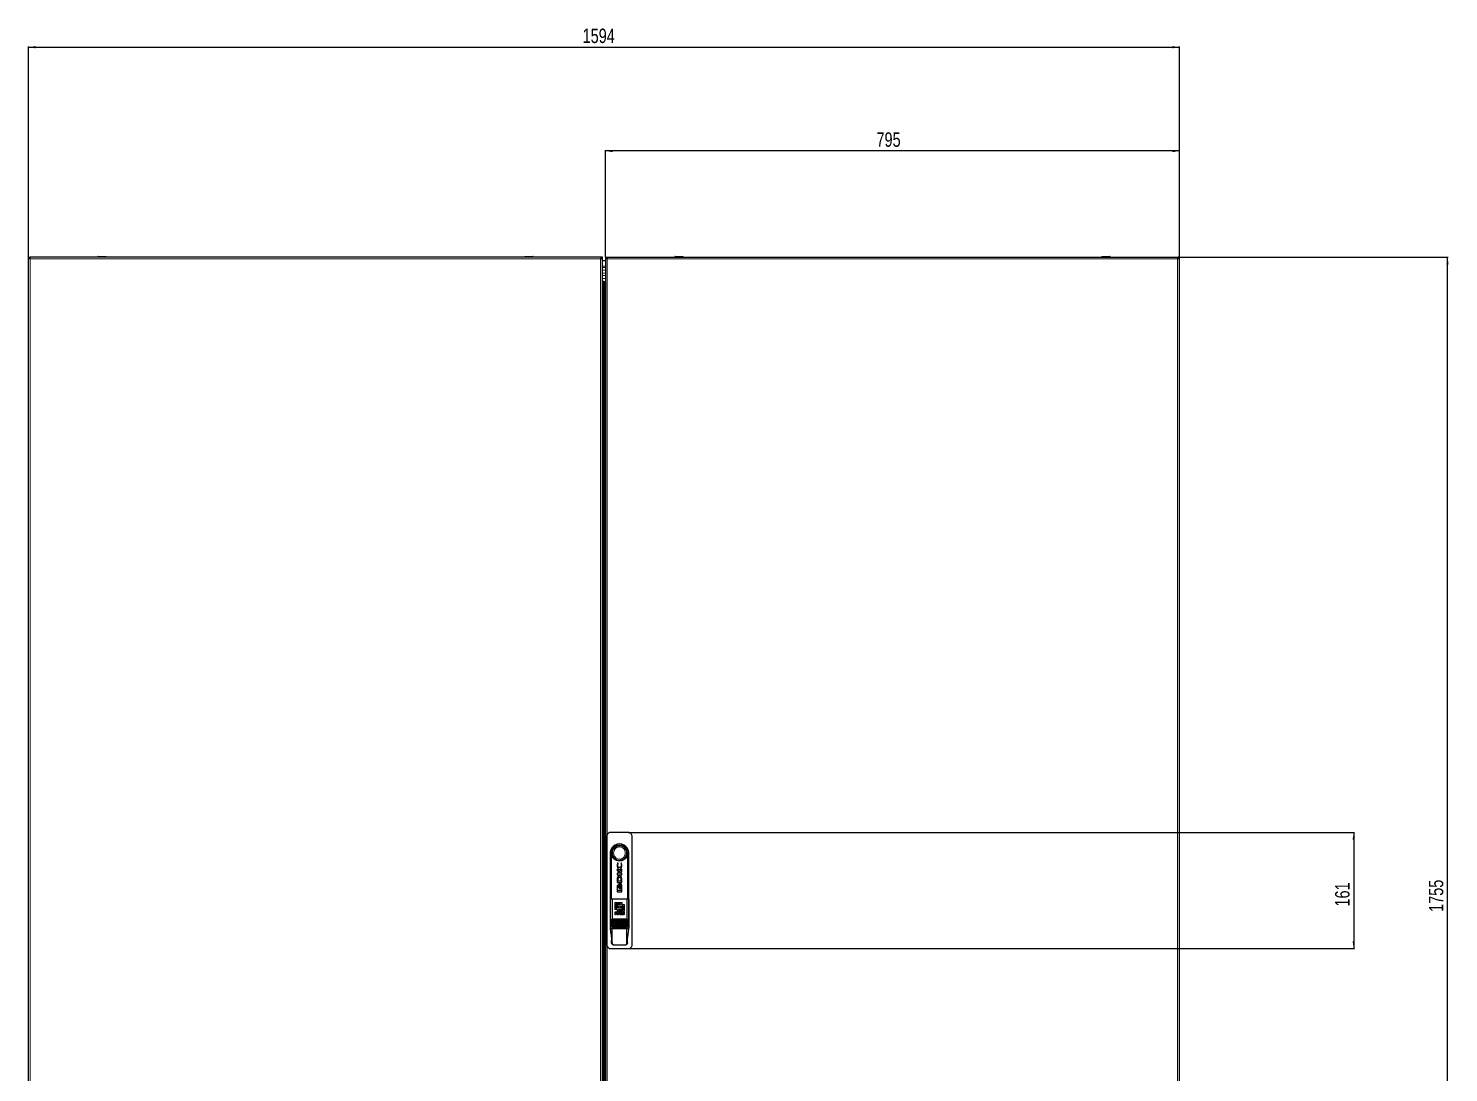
# Model space of a CAD drawing. Header units: millimetres. Extents: x -1564 to 3390, y -1920 to 1219.
# Drawn here: x 1423 to 3390, y -473 to 973 of the extents above; entities that cross this region are included whole.
import ezdxf

# ---------------------------------------------------------------- set-up
doc = ezdxf.new("R2010")
doc.units = ezdxf.units.MM
doc.layers.add('FORMAT', color=7, linetype='Continuous')
doc.styles.add('SLDTEXTSTYLE0', font='TXT', dxfattribs={"width": 0.75})
doc.dimstyles.new('SLDDIMSTYLE0', dxfattribs={"dimtxt": 20, "dimasz": 10, "dimexe": 0, "dimexo": 0.0625, "dimgap": 5, "dimtad": 2, "dimdec": 1, "dimrnd": 1e-09, "dimzin": 12, "dimdsep": 46, "dimtxsty": 'SLDTEXTSTYLE0', "dimsah": 1, "dimcen": 0.09, "dimadec": 0, "dimazin": 3, "dimtfac": 1, "dimtofl": 0, "dimtmove": 0, "dimatfit": 3, "dimfxl": 0, "dimfrac": 2, "dimtolj": 1, "dimtzin": 12, "dimarcsym": 0})

# ---------------------------------------------------------------- blocks, each defined once
blk = doc.blocks.new('_D')
at = {"layer": 'FORMAT'}
for p, q in [((3015, 656.3), (3389.3, 656.3)), ((3388.3, -1098.7), (3388.3, 656.3)), ((3015, -1098.7), (3389.3, -1098.7))]:
    blk.add_line(p, q, dxfattribs=at)
for points in [[(3388.3, 656.3), (3386.8, 646.3), (3389.9, 646.3)], [(3388.3, -1098.7), (3389.9, -1088.7), (3386.8, -1088.7)]]:
    blk.add_solid(points, dxfattribs=at)
at = {"layer": 'FORMAT', "insert": (3362.5, -250.8), "char_height": 20, "attachment_point": 1, "rotation": 90, "style": 'SLDTEXTSTYLE0'}
blk.add_mtext('1755', dxfattribs=at)
blk = doc.blocks.new('_D_1')
at = {"layer": 'FORMAT'}
for p, q in [((1423.3, 656.3), (1423.3, 948)), ((1423.3, 947), (3017.3, 947)), ((3017.3, 656.3), (3017.3, 948))]:
    blk.add_line(p, q, dxfattribs=at)
for points in [[(1423.3, 947), (1433.3, 945.5), (1433.3, 948.6)], [(3017.3, 947), (3007.3, 948.6), (3007.3, 945.5)]]:
    blk.add_solid(points, dxfattribs=at)
at = {"layer": 'FORMAT', "insert": (2190.7, 972.8), "char_height": 20, "attachment_point": 1, "style": 'SLDTEXTSTYLE0'}
blk.add_mtext('1594', dxfattribs=at)
blk = doc.blocks.new('_D_2')
at = {"layer": 'FORMAT'}
for p, q in [((2222.3, 656.3), (2222.3, 804.3)), ((3017.3, 803.3), (2222.3, 803.3)), ((3017.3, 656.3), (3017.3, 804.3))]:
    blk.add_line(p, q, dxfattribs=at)
for points in [[(2222.3, 803.3), (2232.3, 801.7), (2232.3, 804.8)], [(3017.3, 803.3), (3007.3, 804.8), (3007.3, 801.7)]]:
    blk.add_solid(points, dxfattribs=at)
at = {"layer": 'FORMAT', "insert": (2597.6, 829.1), "char_height": 20, "attachment_point": 1, "style": 'SLDTEXTSTYLE0'}
blk.add_mtext('795', dxfattribs=at)
blk = doc.blocks.new('_D_3')
at = {"layer": 'FORMAT'}
for p, q in [((2253.8, -140.7), (3259.5, -140.7)), ((3258.5, -140.7), (3258.5, -301.7)), ((2253.8, -301.7), (3259.5, -301.7))]:
    blk.add_line(p, q, dxfattribs=at)
for points in [[(3258.5, -140.7), (3256.9, -150.7), (3260, -150.7)], [(3258.5, -301.7), (3260, -291.7), (3256.9, -291.7)]]:
    blk.add_solid(points, dxfattribs=at)
at = {"layer": 'FORMAT', "insert": (3232.7, -243.4), "char_height": 20, "attachment_point": 1, "rotation": 90, "style": 'SLDTEXTSTYLE0'}
blk.add_mtext('161', dxfattribs=at)

msp = doc.modelspace()

# ---------------------------------------------------------------- linework, layer by layer
at = {"color": 7, "linetype": 'Continuous', "lineweight": 25}
for p, q in [((1423.28, -1098.72), (1423.28, 656.28)), ((1423.28, 656.28), (1425.28, 656.28)), ((1425.58, 654.28), (1425.58, 656.28)), ((2215.98, 656.28), (1425.58, 656.28)), ((1519.53, 657.03), (1519.53, 656.28)), ((1519.78, 657.28), (1530.78, 657.28)), ((1531.03, 656.28), (1531.03, 657.03)), ((2110.53, 657.03), (2110.53, 656.28)), ((2110.78, 657.28), (2113.27, 657.28)), ((2113.27, 657.28), (2121.78, 657.28)), ((2122.03, 656.28), (2122.03, 657.03)), ((2215.98, 656.28), (2215.98, 654.28)), ((2218.28, 656.28), (2216.28, 656.28)), ((2218.28, -1098.72), (2218.28, 656.28)), ((2222.28, 651.28), (2218.28, 651.28)), ((2222.28, 656.28), (2224.28, 656.28)), ((2222.28, 656.28), (2222.28, -1098.72)), ((2224.58, 656.28), (2224.58, 654.57)), ((2224.58, 656.28), (3014.98, 656.28)), ((2318.53, 657.03), (2318.53, 656.28)), ((2318.78, 657.28), (2329.78, 657.28)), ((2330.03, 656.28), (2330.03, 657.03)), ((2909.53, 657.03), (2909.53, 656.28)), ((2909.78, 657.28), (2912.27, 657.28)), ((2912.27, 657.28), (2920.78, 657.28)), ((2921.03, 656.28), (2921.03, 657.03)), ((3014.98, 654.58), (3014.98, 656.28)), ((3017.28, 656.28), (3015.28, 656.28)), ((3017.28, -1098.72), (3017.28, 656.28)), ((2218.82, 622.48), (2218.28, 622.48)), ((2218.41, 618.48), (2218.28, 618.48)), ((2224.28, -146.22), (2224.28, -296.22)), ((2253.78, -140.72), (2229.78, -140.72)), ((2259.28, -296.22), (2259.28, -146.22)), ((2228.78, -169.72), (2228.78, -272.72)), ((2230.78, -232.72), (2230.78, -172.72)), ((2230.78, -172.72), (2230.78, -172.72)), ((2252.78, -172.72), (2252.78, -232.72)), ((2252.78, -172.72), (2252.78, -172.72)), ((2254.78, -272.72), (2254.78, -169.72)), ((2239.08, -183.04), (2238.55, -186.2)), ((2241.42, -195.39), (2238.63, -191.59)), ((2238.63, -191.59), (2238.63, -193.28)), ((2238.63, -193.28), (2241.59, -197.27)), ((2240.16, -183.42), (2239.08, -183.04)), ((2240.16, -183.71), (2240.16, -183.42)), ((2244.92, -191.5), (2241.42, -195.39)), ((2242.28, -197.27), (2244.92, -194.24)), ((2244.57, -183.44), (2243.76, -183.16)), ((2243.76, -183.16), (2243.76, -183.39)), ((2245, -186.22), (2244.57, -183.44)), ((2244.92, -194.24), (2244.92, -191.5)), ((2241.59, -197.27), (2238.63, -197.27)), ((2238.63, -197.27), (2238.63, -199.5)), ((2238.63, -199.5), (2244.92, -199.5)), ((2238.63, -214.72), (2238.63, -222.57)), ((2238.64, -205.9), (2238.64, -210.13)), ((2238.64, -210.13), (2244.93, -210.13)), ((2239.14, -221.1), (2239.14, -214.86)), ((2239.14, -214.86), (2239.72, -214.86)), ((2239.72, -214.07), (2239.29, -214.07)), ((2239.59, -205.24), (2239.51, -206.21)), ((2239.51, -206.21), (2239.51, -207.77)), ((2239.51, -207.77), (2244.15, -207.77)), ((2239.72, -214.86), (2239.72, -214.07)), ((2241.74, -212.36), (2241.51, -212.22)), ((2242.48, -211.84), (2241.81, -211.84)), ((2242.11, -212.77), (2241.88, -212.49)), ((2242.22, -215.14), (2242.49, -213.58)), ((2242.5, -216.71), (2242.22, -215.14)), ((2242.49, -213.58), (2242.26, -213.01)), ((2244.92, -197.27), (2242.28, -197.27)), ((2243.57, -211.84), (2242.87, -211.84)), ((2244.15, -207.77), (2244.15, -206.35)), ((2244.9, -205.08), (2244.72, -203.46)), ((2244.93, -206.08), (2244.9, -205.08)), ((2244.92, -199.5), (2244.92, -197.27)), ((2244.92, -222.57), (2244.92, -214.72)), ((2244.93, -206.1), (2244.93, -206.08)), ((2244.93, -206.12), (2244.93, -206.1)), ((2244.93, -210.13), (2244.93, -206.12)), ((2228.81, -232.72), (2228.81, -273.22)), ((2228.81, -232.72), (2231.44, -232.72)), ((2231.44, -232.72), (2252.12, -232.72)), ((2231.44, -232.72), (2231.44, -260.72)), ((2244.44, -221.1), (2239.14, -221.1)), ((2239.29, -223.22), (2244.26, -223.22)), ((2241.45, -218.04), (2241.72, -217.9)), ((2241.65, -218.51), (2242.33, -218.51)), ((2241.87, -217.78), (2242.11, -217.51)), ((2242.27, -217.27), (2242.5, -216.71)), ((2242.72, -218.51), (2243.42, -218.51)), ((2244.44, -217.42), (2244.44, -221.1)), ((2252.12, -232.72), (2252.12, -260.72)), ((2252.12, -232.72), (2254.74, -232.72)), ((2254.74, -232.72), (2254.74, -273.22)), ((2235.43, -237.72), (2245.2, -237.72)), ((2235.43, -237.72), (2235.43, -247.48)), ((2238.36, -247.48), (2235.43, -247.48)), ((2237.5, -251.28), (2235.44, -251.28)), ((2235.44, -251.28), (2235.44, -254.25)), ((2235.44, -254.25), (2236.31, -254.25)), ((2236.31, -251.77), (2236.31, -252.57)), ((2236.31, -251.77), (2237.38, -251.77)), ((2237.34, -252.57), (2236.31, -252.57)), ((2236.31, -253.07), (2236.31, -254.25)), ((2236.31, -253.07), (2237.24, -253.07)), ((2237.39, -239.67), (2237.39, -245.53)), ((2237.39, -239.67), (2243.24, -239.67)), ((2238.36, -245.53), (2237.39, -245.53)), ((2237.87, -253.55), (2237.89, -253.87)), ((2238.02, -254.25), (2238.98, -254.25)), ((2238.36, -240.65), (2238.36, -245.53)), ((2243.24, -240.65), (2238.36, -240.65)), ((2238.36, -247.48), (2238.36, -250.41)), ((2248.12, -250.41), (2238.36, -250.41)), ((2238.81, -253.81), (2238.79, -253.46)), ((2238.81, -253.81), (2238.81, -253.83)), ((2238.98, -254.16), (2238.98, -254.25)), ((2240.82, -251.28), (2239.28, -254.25)), ((2239.28, -254.25), (2240.22, -254.25)), ((2240.22, -254.25), (2240.5, -253.64)), ((2240.31, -242.6), (2240.31, -245.53)), ((2240.31, -242.6), (2243.24, -242.6)), ((2243.24, -245.53), (2240.31, -245.53)), ((2240.31, -247.48), (2240.31, -248.45)), ((2240.31, -247.48), (2245.2, -247.48)), ((2246.17, -248.45), (2240.31, -248.45)), ((2240.5, -253.64), (2242.17, -253.64)), ((2240.74, -253.15), (2241.33, -251.88)), ((2241.93, -253.15), (2240.74, -253.15)), ((2241.84, -251.28), (2240.82, -251.28)), ((2241.33, -251.88), (2241.93, -253.15)), ((2243.4, -254.25), (2241.84, -251.28)), ((2242.17, -253.64), (2242.47, -254.25)), ((2242.47, -254.25), (2243.4, -254.25)), ((2243.24, -239.67), (2243.24, -240.65)), ((2243.24, -242.6), (2243.24, -245.53)), ((2245.16, -251.28), (2243.85, -251.28)), ((2243.85, -251.28), (2243.85, -254.25)), ((2243.85, -254.25), (2244.69, -254.25)), ((2244.69, -251.85), (2244.69, -254.25)), ((2244.69, -251.85), (2245.57, -254.25)), ((2246.02, -253.54), (2245.16, -251.28)), ((2245.2, -237.72), (2245.2, -240.65)), ((2245.2, -240.65), (2248.12, -240.65)), ((2245.2, -242.6), (2245.2, -247.48)), ((2245.2, -242.6), (2246.17, -242.6)), ((2245.57, -254.25), (2246.48, -254.25)), ((2246.87, -251.28), (2246.02, -253.54)), ((2246.17, -242.6), (2246.17, -248.45)), ((2246.48, -254.25), (2247.36, -251.85)), ((2248.19, -251.28), (2246.87, -251.28)), ((2247.36, -251.85), (2247.36, -254.25)), ((2247.36, -254.25), (2248.19, -254.25)), ((2248.12, -240.65), (2248.12, -250.41)), ((2248.19, -251.28), (2248.19, -254.25)), ((2228.81, -273.22), (2231.44, -273.22)), ((2228.81, -273.72), (2231.44, -273.72)), ((2230.78, -273.72), (2230.78, -273.22)), ((2231.18, -260.82), (2231.38, -260.82)), ((2252.17, -260.82), (2231.38, -260.82)), ((2252.17, -262.22), (2231.38, -262.22)), ((2252.17, -263.62), (2231.38, -263.62)), ((2252.17, -265.02), (2231.38, -265.02)), ((2252.17, -266.42), (2231.38, -266.42)), ((2252.17, -267.82), (2231.38, -267.82)), ((2252.17, -269.22), (2231.38, -269.22)), ((2252.17, -270.62), (2231.38, -270.62)), ((2231.44, -271.92), (2231.44, -273.22)), ((2231.44, -273.22), (2252.12, -273.22)), ((2231.44, -293.72), (2231.44, -273.72)), ((2231.44, -273.72), (2252.12, -273.72)), ((2252.12, -271.92), (2252.12, -273.22)), ((2252.12, -273.22), (2254.74, -273.22)), ((2252.12, -293.72), (2252.12, -273.72)), ((2252.12, -273.72), (2254.74, -273.72)), ((2252.17, -260.82), (2252.38, -260.82)), ((2252.78, -273.22), (2252.78, -273.72)), ((2230.82, -293.72), (2230.82, -290.63)), ((2252.74, -293.72), (2252.74, -290.63)), ((2229.78, -301.72), (2253.78, -301.72)), ((2235.05, -296.72), (2234.12, -296.72)), ((2248.51, -296.72), (2235.05, -296.72)), ((2249.44, -296.72), (2248.51, -296.72))]:
    msp.add_line(p, q, dxfattribs=at)
at = {"color": 8, "linetype": 'Continuous', "lineweight": 18}
for p, q in [((1425.88, 653.68), (1425.88, -1096.12)), ((2215.68, 653.68), (1425.88, 653.68)), ((1531.03, 657.03), (1519.53, 657.03)), ((2113.13, 657.03), (2110.53, 657.03)), ((2122.03, 657.03), (2113.13, 657.03)), ((2215.68, -1096.12), (2215.68, 653.68)), ((3014.68, 653.68), (2224.88, 653.68)), ((2224.88, 653.68), (2224.88, -143.88)), ((2330.03, 657.03), (2318.53, 657.03)), ((2912.13, 657.03), (2909.53, 657.03)), ((2921.03, 657.03), (2912.13, 657.03)), ((3014.68, -1096.12), (3014.68, 653.68)), ((2222.28, 643.56), (2218.28, 643.56)), ((2222.28, 642.11), (2218.28, 642.11)), ((2222.28, 638.34), (2218.28, 638.34)), ((2222.28, 634.02), (2218.28, 634.02)), ((2222.28, 630.79), (2218.28, 630.79)), ((2222.28, 626.47), (2218.28, 626.47)), ((2219.29, -1065.85), (2219.29, 623.41)), ((2219.76, 623.43), (2219.76, -1065.87)), ((2220.33, -1065.53), (2220.33, 623.1)), ((2221.68, 623.1), (2221.68, -1065.53)), ((2231.44, -260.72), (2252.12, -260.72)), ((2230.82, -293.72), (2231.44, -293.72)), ((2252.12, -293.72), (2252.74, -293.72)), ((2224.88, -298.56), (2224.88, -1096.12))]:
    msp.add_line(p, q, dxfattribs=at)
at = {"color": 7, "linetype": 'Continuous', "lineweight": 25}
for centre, radius, start, end in [((1519.78, 657.03), 0.25, 90, 180), ((1530.78, 657.03), 0.25, 0, 90), ((2110.78, 657.03), 0.25, 90, 180), ((2121.78, 657.03), 0.25, 0, 90), ((2318.78, 657.03), 0.25, 90, 180), ((2329.78, 657.03), 0.25, 0, 90), ((2909.78, 657.03), 0.25, 90, 180), ((2920.78, 657.03), 0.25, 0, 90), ((2241.78, -169.72), 13, 35.39435, 144.60565), ((2241.78, -169.72), 13, 144.60565, 180), ((2241.78, -169.72), 11.4, 344.74488, 195.25752), ((2241.78, -169.72), 13, 0, 35.39435), ((2241.78, -272.72), 13, 180, 184.41172), ((2241.78, -272.72), 13, 355.58829, 0)]:
    msp.add_arc(centre, radius, start, end, dxfattribs=at)
for points in [[(1423.28, 656.28), (1423.32, 656.07), (1423.4, 655.63), (1424, 654.98), (1424.86, 654.33), (1425.54, 653.9), (1425.88, 653.68)], [(1425.28, 656.28), (1425.32, 655.85), (1425.39, 654.98), (1425.72, 654.12), (1425.88, 653.68)], [(1425.88, 653.68), (1425.85, 654.02), (1425.8, 654.7), (1425.73, 655.56), (1425.65, 656.17), (1425.6, 656.24), (1425.58, 656.28)], [(1425.88, 653.68), (1425.85, 653.76), (1425.8, 653.92), (1425.73, 654.12), (1425.65, 654.26), (1425.6, 654.27), (1425.58, 654.28)], [(2215.98, 656.28), (2215.95, 656.24), (2215.9, 656.17), (2215.83, 655.56), (2215.75, 654.7), (2215.7, 654.02), (2215.68, 653.68)], [(2215.68, 653.68), (2216.02, 653.9), (2216.7, 654.33), (2217.56, 654.98), (2218.16, 655.63), (2218.24, 656.07), (2218.28, 656.28)], [(2215.68, 653.68), (2215.84, 654.12), (2216.17, 654.98), (2216.24, 655.85), (2216.28, 656.28)], [(2215.98, 654.28), (2215.95, 654.27), (2215.9, 654.26), (2215.83, 654.12), (2215.75, 653.92), (2215.7, 653.76), (2215.68, 653.68)], [(2224.88, 653.68), (2224.85, 654.02), (2224.8, 654.7), (2224.73, 655.56), (2224.65, 656.17), (2224.6, 656.24), (2224.58, 656.28)], [(3014.98, 656.28), (3014.95, 656.24), (3014.9, 656.17), (3014.83, 655.56), (3014.75, 654.7), (3014.7, 654.02), (3014.68, 653.68)]]:
    msp.add_open_spline(points, degree=3, dxfattribs=at)
for points, knots in [([(2222.28, 656.28), (2222.31, 656.1), (2222.37, 655.69), (2222.9, 655.07), (2223.78, 654.38), (2224.5, 653.92), (2224.88, 653.68)], [0, 0, 0, 0, 0.2135062, 0.4683221, 0.7232409, 1, 1, 1, 1]), ([(2224.28, 656.28), (2224.31, 655.9), (2224.35, 655.28), (2224.61, 654.42), (2224.79, 653.93), (2224.88, 653.68)], [0, 0, 0, 0, 0.43750004, 0.71569026, 1, 1, 1, 1]), ([(3014.68, 653.68), (3014.82, 654.06), (3015.04, 654.68), (3015.24, 655.55), (3015.27, 656.04), (3015.28, 656.28)], [0, 0, 0, 0, 0.4375, 0.7156903, 1, 1, 1, 1]), ([(3014.68, 653.68), (3014.97, 653.87), (3015.6, 654.27), (3016.46, 654.89), (3017.14, 655.58), (3017.23, 656.04), (3017.28, 656.28)], [0, 0, 0, 0, 0.2113527, 0.4661677, 0.7210903, 1, 1, 1, 1]), ([(2229.78, -140.72), (2229.16, -140.78), (2227.92, -140.9), (2226.28, -141.85), (2225.03, -143.24), (2224.37, -144.79), (2224.31, -145.81), (2224.28, -146.22)], [0, 0, 0, 0, 0.2146939, 0.4293877, 0.6440816, 0.8587754, 1, 1, 1, 1]), ([(2259.28, -146.22), (2259.22, -145.6), (2259.1, -144.36), (2258.15, -142.71), (2256.75, -141.47), (2255.21, -140.81), (2254.18, -140.74), (2253.78, -140.72)], [0, 0, 0, 0, 0.2146898, 0.4293796, 0.6440728, 0.8587666, 1, 1, 1, 1]), ([(2252.78, -172.72), (2252.7, -172.86), (2252.6, -173.06), (2252.41, -173), (2252.36, -172.93), (2252.34, -172.94), (2252.31, -172.98), (2252.23, -173.12), (2251.97, -173.72), (2251.29, -175.23), (2249.62, -177.4), (2246.77, -179.42), (2243.16, -180.47), (2239.36, -180.3), (2235.82, -178.9), (2233.27, -176.67), (2231.94, -174.61), (2231.45, -173.38), (2231.27, -173.01), (2231.23, -172.96), (2231.21, -172.93), (2231.18, -172.95), (2231.09, -173.02), (2230.92, -173.05), (2230.83, -172.84), (2230.78, -172.72)], [0, 0, 0, 0, 0.0606924, 0.0805589, 0.0842327, 0.0858551, 0.088471, 0.0918895, 0.1038086, 0.1490341, 0.2394014, 0.348151, 0.4589406, 0.5711838, 0.6838346, 0.7958468, 0.8697554, 0.9066852, 0.9101249, 0.9128346, 0.9146791, 0.9165483, 0.9244032, 0.9559527, 1, 1, 1, 1]), ([(2238.55, -186.2), (2238.58, -186.79), (2238.63, -187.97), (2239.13, -189.68), (2239.87, -190.99), (2240.7, -191.64), (2241.25, -191.87), (2241.55, -191.89), (2241.7, -191.91)], [0, 0, 0, 0, 0.2502823, 0.4993933, 0.7487907, 0.8746994, 0.9372862, 1, 1, 1, 1]), ([(2239.38, -186.14), (2239.41, -185.7), (2239.47, -184.83), (2239.93, -184.08), (2240.16, -183.71)], [0, 0, 0, 0, 0.50096338, 1, 1, 1, 1]), ([(2241.85, -189.4), (2241.66, -189.38), (2241.29, -189.35), (2240.77, -189.09), (2240.33, -188.74), (2239.86, -188.15), (2239.46, -187.27), (2239.4, -186.52), (2239.38, -186.14)], [0, 0, 0, 0, 0.1244159, 0.2483566, 0.3739824, 0.5001693, 0.7493996, 1, 1, 1, 1]), ([(2241.7, -191.91), (2242.01, -191.88), (2242.62, -191.82), (2243.45, -191.36), (2244.06, -190.66), (2244.61, -189.56), (2244.95, -188.05), (2244.99, -186.83), (2245, -186.22)], [0, 0, 0, 0, 0.1252623, 0.2501242, 0.3753839, 0.500707, 0.7503222, 1, 1, 1, 1]), ([(2244.32, -186.14), (2244.29, -186.52), (2244.24, -187.27), (2243.84, -188.14), (2243.37, -188.73), (2242.94, -189.09), (2242.42, -189.35), (2242.04, -189.38), (2241.85, -189.4)], [0, 0, 0, 0, 0.2499646, 0.4978209, 0.6230141, 0.7485813, 0.8742843, 1, 1, 1, 1]), ([(2243.76, -183.39), (2243.93, -183.84), (2244.26, -184.72), (2244.3, -185.67), (2244.32, -186.14)], [0, 0, 0, 0, 0.5000842, 1, 1, 1, 1]), ([(2239.29, -214.07), (2239.21, -214.08), (2239.04, -214.1), (2238.82, -214.25), (2238.69, -214.43), (2238.64, -214.59), (2238.64, -214.68), (2238.63, -214.72)], [0, 0, 0, 0, 0.2494454, 0.4989987, 0.7485105, 0.8738593, 1, 1, 1, 1]), ([(2239.29, -202.37), (2239.16, -202.64), (2238.9, -203.19), (2238.7, -204.39), (2238.66, -205.3), (2238.64, -205.9)], [0, 0, 0, 0, 0.249362, 0.4996719, 1, 1, 1, 1]), ([(2244.72, -203.46), (2244.63, -203.16), (2244.45, -202.56), (2243.94, -201.77), (2243.25, -201.13), (2242.4, -200.73), (2241.45, -200.69), (2240.55, -201), (2239.81, -201.6), (2239.46, -202.11), (2239.29, -202.37)], [0, 0, 0, 0, 0.12555678, 0.25013967, 0.37547693, 0.50006843, 0.62441942, 0.74937733, 0.87407057, 1, 1, 1, 1]), ([(2241.8, -203.22), (2241.52, -203.23), (2241.09, -203.24), (2240.55, -203.42), (2240.19, -203.67), (2239.95, -204.02), (2239.74, -204.54), (2239.65, -204.96), (2239.59, -205.24)], [0, 0, 0, 0, 0.2494324, 0.37514, 0.4993561, 0.6234585, 0.749245, 1, 1, 1, 1]), ([(2241.51, -212.22), (2241.38, -212.28), (2241.12, -212.41), (2240.71, -212.82), (2240.35, -213.45), (2240.1, -214.28), (2240.08, -214.85), (2240.06, -215.14)], [0, 0, 0, 0, 0.1246003, 0.2489765, 0.5004054, 0.7493329, 1, 1, 1, 1]), ([(2240.06, -215.14), (2240.07, -215.42), (2240.1, -215.98), (2240.34, -216.8), (2240.68, -217.42), (2241.08, -217.84), (2241.33, -217.97), (2241.45, -218.04)], [0, 0, 0, 0, 0.24873067, 0.49737733, 0.75052803, 0.87523315, 1, 1, 1, 1]), ([(2240.57, -215.14), (2240.62, -214.62), (2240.69, -213.84), (2241.15, -212.88), (2241.54, -212.54), (2241.74, -212.36)], [0, 0, 0, 0, 0.4989654, 0.749922, 1, 1, 1, 1]), ([(2241.72, -217.9), (2241.52, -217.73), (2241.14, -217.38), (2240.69, -216.43), (2240.62, -215.65), (2240.57, -215.14)], [0, 0, 0, 0, 0.2495753, 0.5008418, 1, 1, 1, 1]), ([(2241.88, -212.49), (2241.71, -212.66), (2241.37, -213.02), (2240.98, -213.92), (2240.92, -214.65), (2240.87, -215.14)], [0, 0, 0, 0, 0.2501927, 0.5001584, 1, 1, 1, 1]), ([(2240.87, -215.14), (2240.91, -215.62), (2240.98, -216.35), (2241.37, -217.25), (2241.7, -217.61), (2241.87, -217.78)], [0, 0, 0, 0, 0.4995843, 0.7495271, 1, 1, 1, 1]), ([(2241.38, -215.14), (2241.41, -214.72), (2241.45, -214.08), (2241.75, -213.28), (2241.99, -212.94), (2242.11, -212.77)], [0, 0, 0, 0, 0.5014603, 0.750257, 1, 1, 1, 1]), ([(2242.11, -217.51), (2241.99, -217.34), (2241.75, -216.99), (2241.46, -216.19), (2241.42, -215.56), (2241.38, -215.14)], [0, 0, 0, 0, 0.2508953, 0.500775, 1, 1, 1, 1]), ([(2243.15, -215.14), (2243.1, -215.79), (2243.02, -216.76), (2242.51, -217.77), (2242.09, -218.28), (2241.8, -218.43), (2241.65, -218.51)], [0, 0, 0, 0, 0.4971459, 0.7483739, 0.8746499, 1, 1, 1, 1]), ([(2242.26, -213.01), (2242.1, -213.35), (2241.76, -214.02), (2241.73, -214.76), (2241.71, -215.14)], [0, 0, 0, 0, 0.49843321, 1, 1, 1, 1]), ([(2241.71, -215.14), (2241.73, -215.52), (2241.76, -216.26), (2242.1, -216.94), (2242.27, -217.27)], [0, 0, 0, 0, 0.5014711, 1, 1, 1, 1]), ([(2244.15, -206.35), (2244.14, -205.97), (2244.12, -205.23), (2243.92, -204.27), (2243.44, -203.67), (2242.77, -203.27), (2242.19, -203.24), (2241.8, -203.22)], [0, 0, 0, 0, 0.2484271, 0.4973724, 0.6229029, 0.7485104, 1, 1, 1, 1]), ([(2241.81, -211.84), (2241.93, -211.93), (2242.19, -212.11), (2242.57, -212.61), (2243.03, -213.59), (2243.1, -214.52), (2243.15, -215.14)], [0, 0, 0, 0, 0.12567833, 0.25113951, 0.5015899, 1, 1, 1, 1]), ([(2242.33, -218.51), (2242.47, -218.43), (2242.76, -218.28), (2243.18, -217.78), (2243.7, -216.76), (2243.77, -215.79), (2243.82, -215.14)], [0, 0, 0, 0, 0.1252924, 0.2510094, 0.5010488, 1, 1, 1, 1]), ([(2243.82, -215.14), (2243.78, -214.52), (2243.71, -213.6), (2243.24, -212.61), (2242.87, -212.11), (2242.61, -211.93), (2242.48, -211.84)], [0, 0, 0, 0, 0.49616807, 0.74770282, 0.87411145, 1, 1, 1, 1]), ([(2244.22, -215.14), (2244.17, -215.79), (2244.09, -216.76), (2243.58, -217.77), (2243.16, -218.28), (2242.86, -218.43), (2242.72, -218.51)], [0, 0, 0, 0, 0.4971542, 0.7483802, 0.8746534, 1, 1, 1, 1]), ([(2242.87, -211.84), (2243, -211.93), (2243.26, -212.11), (2243.63, -212.61), (2244.1, -213.59), (2244.17, -214.52), (2244.22, -215.14)], [0, 0, 0, 0, 0.12567726, 0.25113664, 0.5015854, 1, 1, 1, 1]), ([(2244.92, -214.72), (2244.9, -214.45), (2244.85, -213.9), (2244.56, -213.13), (2244.23, -212.53), (2243.91, -212.08), (2243.68, -211.92), (2243.57, -211.84)], [0, 0, 0, 0, 0.2498218, 0.4993095, 0.7487414, 0.8748789, 1, 1, 1, 1]), ([(2238.63, -222.57), (2238.64, -222.61), (2238.64, -222.7), (2238.69, -222.86), (2238.82, -223.04), (2239.04, -223.19), (2239.21, -223.21), (2239.29, -223.22)], [0, 0, 0, 0, 0.1253881, 0.2505914, 0.5001924, 0.7498055, 1, 1, 1, 1]), ([(2243.42, -218.51), (2243.53, -218.45), (2243.76, -218.34), (2244.13, -217.98), (2244.31, -217.65), (2244.44, -217.42)], [0, 0, 0, 0, 0.2481114, 0.4958631, 1, 1, 1, 1]), ([(2244.26, -223.22), (2244.35, -223.21), (2244.52, -223.19), (2244.74, -223.04), (2244.86, -222.86), (2244.92, -222.7), (2244.92, -222.61), (2244.92, -222.57)], [0, 0, 0, 0, 0.2494374, 0.4989967, 0.7485162, 0.8738601, 1, 1, 1, 1]), ([(2237.24, -253.07), (2237.35, -253.07), (2237.51, -253.08), (2237.69, -253.14), (2237.77, -253.2), (2237.83, -253.31), (2237.86, -253.43), (2237.87, -253.51), (2237.87, -253.55)], [0, 0, 0, 0, 0.3623072, 0.4997618, 0.6038945, 0.7077513, 0.8881589, 1, 1, 1, 1]), ([(2238.03, -252.17), (2238.02, -252.22), (2238.02, -252.3), (2237.96, -252.4), (2237.87, -252.48), (2237.67, -252.57), (2237.48, -252.57), (2237.34, -252.57)], [0, 0, 0, 0, 0.1448477, 0.2595538, 0.3741459, 0.5488424, 1, 1, 1, 1]), ([(2237.38, -251.77), (2237.52, -251.78), (2237.7, -251.79), (2237.9, -251.89), (2237.98, -251.98), (2238.02, -252.08), (2238.03, -252.14), (2238.03, -252.17)], [0, 0, 0, 0, 0.4647786, 0.6394977, 0.7667833, 0.8944855, 1, 1, 1, 1]), ([(2238.9, -252.11), (2238.89, -252.02), (2238.88, -251.86), (2238.77, -251.65), (2238.58, -251.48), (2238.16, -251.3), (2237.77, -251.29), (2237.5, -251.28)], [0, 0, 0, 0, 0.14914118, 0.26413398, 0.37885165, 0.56023249, 1, 1, 1, 1]), ([(2237.89, -253.87), (2237.89, -253.9), (2237.9, -253.97), (2237.92, -254.1), (2237.97, -254.19), (2238.01, -254.24), (2238.02, -254.25)], [0, 0, 0, 0, 0.2561394, 0.5126978, 0.9190221, 1, 1, 1, 1]), ([(2238.27, -252.81), (2238.38, -252.78), (2238.56, -252.73), (2238.76, -252.56), (2238.87, -252.37), (2238.9, -252.21), (2238.9, -252.13), (2238.9, -252.11)], [0, 0, 0, 0, 0.3314728, 0.5464809, 0.7625261, 0.960277, 1, 1, 1, 1]), ([(2238.79, -253.46), (2238.78, -253.35), (2238.76, -253.19), (2238.66, -253), (2238.49, -252.88), (2238.35, -252.83), (2238.27, -252.81)], [0, 0, 0, 0, 0.3364219, 0.5234602, 0.710673, 1, 1, 1, 1]), ([(2238.98, -254.16), (2238.95, -254.14), (2238.9, -254.12), (2238.85, -254.04), (2238.81, -253.94), (2238.81, -253.86), (2238.81, -253.83)], [0, 0, 0, 0, 0.2026304, 0.4204058, 0.7280078, 1, 1, 1, 1]), ([(2228.81, -273.72), (2228.92, -274.96), (2229.13, -277.45), (2229.54, -279.99), (2229.75, -281.26)], [0, 0, 0, 0, 0.499713, 1, 1, 1, 1]), ([(2231.43, -262.12), (2231.39, -261.9), (2231.33, -261.58), (2231.24, -261.14), (2231.2, -260.93), (2231.18, -260.82)], [0, 0, 0, 0, 0.49999327, 0.74999583, 1, 1, 1, 1]), ([(2231.43, -263.52), (2231.39, -263.3), (2231.33, -262.98), (2231.24, -262.54), (2231.2, -262.33), (2231.18, -262.22)], [0, 0, 0, 0, 0.4999933, 0.7499958, 1, 1, 1, 1]), ([(2231.43, -264.92), (2231.39, -264.7), (2231.33, -264.38), (2231.24, -263.94), (2231.2, -263.73), (2231.18, -263.62)], [0, 0, 0, 0, 0.4999933, 0.7499958, 1, 1, 1, 1]), ([(2231.43, -266.32), (2231.39, -266.1), (2231.33, -265.78), (2231.24, -265.34), (2231.2, -265.13), (2231.18, -265.02)], [0, 0, 0, 0, 0.4999933, 0.7499958, 1, 1, 1, 1]), ([(2231.43, -267.72), (2231.39, -267.5), (2231.33, -267.18), (2231.24, -266.74), (2231.2, -266.53), (2231.18, -266.42)], [0, 0, 0, 0, 0.4999933, 0.7499958, 1, 1, 1, 1]), ([(2231.43, -269.12), (2231.39, -268.9), (2231.33, -268.58), (2231.24, -268.14), (2231.2, -267.93), (2231.18, -267.82)], [0, 0, 0, 0, 0.4999933, 0.7499958, 1, 1, 1, 1]), ([(2231.43, -270.52), (2231.39, -270.3), (2231.33, -269.98), (2231.24, -269.54), (2231.2, -269.33), (2231.18, -269.22)], [0, 0, 0, 0, 0.4999933, 0.7499958, 1, 1, 1, 1]), ([(2231.43, -271.92), (2231.39, -271.7), (2231.33, -271.38), (2231.24, -270.94), (2231.2, -270.73), (2231.18, -270.62)], [0, 0, 0, 0, 0.4999933, 0.7499958, 1, 1, 1, 1]), ([(2231.38, -260.82), (2231.39, -260.82), (2231.4, -260.81), (2231.42, -260.79), (2231.43, -260.76), (2231.44, -260.73), (2231.44, -260.72), (2231.44, -260.72)], [0, 0, 0, 0, 0.2956914, 0.5686867, 0.7598531, 0.9519121, 1, 1, 1, 1]), ([(2231.38, -262.22), (2231.39, -262.22), (2231.4, -262.21), (2231.42, -262.19), (2231.43, -262.16), (2231.44, -262.13), (2231.44, -262.12), (2231.44, -262.12)], [0, 0, 0, 0, 0.2956914, 0.5686867, 0.7598531, 0.9519121, 1, 1, 1, 1]), ([(2231.38, -263.62), (2231.39, -263.62), (2231.4, -263.61), (2231.42, -263.59), (2231.43, -263.56), (2231.44, -263.53), (2231.44, -263.52), (2231.44, -263.52)], [0, 0, 0, 0, 0.2956914, 0.5686867, 0.7598531, 0.9519121, 1, 1, 1, 1]), ([(2231.38, -265.02), (2231.39, -265.02), (2231.4, -265.01), (2231.42, -264.99), (2231.43, -264.96), (2231.44, -264.93), (2231.44, -264.92), (2231.44, -264.92)], [0, 0, 0, 0, 0.2956914, 0.5686867, 0.7598531, 0.9519121, 1, 1, 1, 1]), ([(2231.38, -266.42), (2231.39, -266.42), (2231.4, -266.41), (2231.42, -266.39), (2231.43, -266.36), (2231.44, -266.33), (2231.44, -266.32), (2231.44, -266.32)], [0, 0, 0, 0, 0.2956914, 0.5686867, 0.7598531, 0.9519121, 1, 1, 1, 1]), ([(2231.38, -267.82), (2231.39, -267.82), (2231.4, -267.81), (2231.42, -267.79), (2231.43, -267.76), (2231.44, -267.73), (2231.44, -267.72), (2231.44, -267.72)], [0, 0, 0, 0, 0.2956914, 0.5686867, 0.7598531, 0.9519121, 1, 1, 1, 1]), ([(2231.38, -269.22), (2231.39, -269.22), (2231.4, -269.21), (2231.42, -269.19), (2231.43, -269.16), (2231.44, -269.13), (2231.44, -269.12), (2231.44, -269.12)], [0, 0, 0, 0, 0.2956914, 0.5686867, 0.7598531, 0.9519121, 1, 1, 1, 1]), ([(2231.38, -270.62), (2231.39, -270.62), (2231.4, -270.61), (2231.42, -270.59), (2231.43, -270.56), (2231.44, -270.53), (2231.44, -270.52), (2231.44, -270.52)], [0, 0, 0, 0, 0.2956914, 0.5686867, 0.7598531, 0.9519121, 1, 1, 1, 1]), ([(2252.12, -262.12), (2250.2, -262.12), (2246.35, -262.12), (2239.42, -262.12), (2234.47, -262.12), (2231.44, -262.12)], [0, 0, 0, 0, 0.2800507, 0.5600468, 1, 1, 1, 1]), ([(2252.12, -263.52), (2250.2, -263.52), (2246.35, -263.52), (2239.42, -263.52), (2234.47, -263.52), (2231.44, -263.52)], [0, 0, 0, 0, 0.2800507, 0.5600468, 1, 1, 1, 1]), ([(2252.12, -264.92), (2250.2, -264.92), (2246.35, -264.92), (2239.42, -264.92), (2234.47, -264.92), (2231.44, -264.92)], [0, 0, 0, 0, 0.2800507, 0.5600468, 1, 1, 1, 1]), ([(2252.12, -266.32), (2250.2, -266.32), (2246.35, -266.32), (2239.42, -266.32), (2234.47, -266.32), (2231.44, -266.32)], [0, 0, 0, 0, 0.2800507, 0.5600468, 1, 1, 1, 1]), ([(2252.12, -267.72), (2250.2, -267.72), (2246.35, -267.72), (2239.42, -267.72), (2234.47, -267.72), (2231.44, -267.72)], [0, 0, 0, 0, 0.28005072, 0.56004677, 1, 1, 1, 1]), ([(2252.12, -269.12), (2250.2, -269.12), (2246.35, -269.12), (2239.42, -269.12), (2234.47, -269.12), (2231.44, -269.12)], [0, 0, 0, 0, 0.2800507, 0.5600468, 1, 1, 1, 1]), ([(2252.12, -270.52), (2250.2, -270.52), (2246.35, -270.52), (2239.42, -270.52), (2234.47, -270.52), (2231.44, -270.52)], [0, 0, 0, 0, 0.2800507, 0.5600468, 1, 1, 1, 1]), ([(2252.12, -271.92), (2250.2, -271.92), (2246.35, -271.92), (2239.42, -271.92), (2234.47, -271.92), (2231.44, -271.92)], [0, 0, 0, 0, 0.2800507, 0.5600468, 1, 1, 1, 1]), ([(2252.12, -260.72), (2252.12, -260.73), (2252.12, -260.75), (2252.13, -260.77), (2252.14, -260.8), (2252.16, -260.81), (2252.17, -260.82), (2252.17, -260.82)], [0, 0, 0, 0, 0.1717087, 0.3429843, 0.5250053, 0.735802, 1, 1, 1, 1]), ([(2252.38, -260.82), (2252.36, -260.93), (2252.31, -261.2), (2252.22, -261.63), (2252.16, -261.96), (2252.12, -262.12)], [0, 0, 0, 0, 0.249996, 0.6249953, 1, 1, 1, 1]), ([(2252.12, -262.12), (2252.12, -262.13), (2252.12, -262.15), (2252.13, -262.17), (2252.14, -262.2), (2252.16, -262.21), (2252.17, -262.22), (2252.17, -262.22)], [0, 0, 0, 0, 0.17170867, 0.34298427, 0.5250053, 0.73580203, 1, 1, 1, 1]), ([(2252.38, -262.22), (2252.36, -262.33), (2252.31, -262.6), (2252.22, -263.03), (2252.16, -263.36), (2252.12, -263.52)], [0, 0, 0, 0, 0.249996, 0.6249953, 1, 1, 1, 1]), ([(2252.12, -263.52), (2252.12, -263.53), (2252.12, -263.55), (2252.13, -263.57), (2252.14, -263.6), (2252.16, -263.61), (2252.17, -263.62), (2252.17, -263.62)], [0, 0, 0, 0, 0.1717087, 0.3429843, 0.5250053, 0.735802, 1, 1, 1, 1]), ([(2252.38, -263.62), (2252.36, -263.73), (2252.31, -264), (2252.22, -264.43), (2252.16, -264.76), (2252.12, -264.92)], [0, 0, 0, 0, 0.249996, 0.6249953, 1, 1, 1, 1]), ([(2252.12, -264.92), (2252.12, -264.93), (2252.12, -264.95), (2252.13, -264.97), (2252.14, -265), (2252.16, -265.01), (2252.17, -265.02), (2252.17, -265.02)], [0, 0, 0, 0, 0.1717087, 0.3429843, 0.5250053, 0.735802, 1, 1, 1, 1]), ([(2252.38, -265.02), (2252.36, -265.13), (2252.31, -265.4), (2252.22, -265.83), (2252.16, -266.16), (2252.12, -266.32)], [0, 0, 0, 0, 0.249996, 0.6249953, 1, 1, 1, 1]), ([(2252.12, -266.32), (2252.12, -266.33), (2252.12, -266.35), (2252.13, -266.37), (2252.14, -266.4), (2252.16, -266.41), (2252.17, -266.42), (2252.17, -266.42)], [0, 0, 0, 0, 0.1717087, 0.3429843, 0.5250053, 0.735802, 1, 1, 1, 1]), ([(2252.38, -266.42), (2252.36, -266.53), (2252.31, -266.8), (2252.22, -267.23), (2252.16, -267.56), (2252.12, -267.72)], [0, 0, 0, 0, 0.249996, 0.6249953, 1, 1, 1, 1]), ([(2252.12, -267.72), (2252.12, -267.73), (2252.12, -267.75), (2252.13, -267.77), (2252.14, -267.8), (2252.16, -267.81), (2252.17, -267.82), (2252.17, -267.82)], [0, 0, 0, 0, 0.1717087, 0.3429843, 0.5250053, 0.735802, 1, 1, 1, 1]), ([(2252.38, -267.82), (2252.36, -267.93), (2252.31, -268.2), (2252.22, -268.63), (2252.16, -268.96), (2252.12, -269.12)], [0, 0, 0, 0, 0.249996, 0.6249953, 1, 1, 1, 1]), ([(2252.12, -269.12), (2252.12, -269.13), (2252.12, -269.15), (2252.13, -269.17), (2252.14, -269.2), (2252.16, -269.21), (2252.17, -269.22), (2252.17, -269.22)], [0, 0, 0, 0, 0.1717087, 0.3429843, 0.5250053, 0.735802, 1, 1, 1, 1]), ([(2252.38, -269.22), (2252.36, -269.33), (2252.31, -269.6), (2252.22, -270.03), (2252.16, -270.36), (2252.12, -270.52)], [0, 0, 0, 0, 0.249996, 0.6249953, 1, 1, 1, 1]), ([(2252.12, -270.52), (2252.12, -270.53), (2252.12, -270.55), (2252.13, -270.57), (2252.14, -270.6), (2252.16, -270.61), (2252.17, -270.62), (2252.17, -270.62)], [0, 0, 0, 0, 0.1717087, 0.3429843, 0.5250053, 0.735802, 1, 1, 1, 1]), ([(2252.38, -270.62), (2252.36, -270.73), (2252.31, -271), (2252.22, -271.43), (2252.16, -271.76), (2252.12, -271.92)], [0, 0, 0, 0, 0.249996, 0.6249953, 1, 1, 1, 1]), ([(2253.81, -281.26), (2254.01, -280), (2254.43, -277.46), (2254.64, -274.96), (2254.74, -273.72)], [0, 0, 0, 0, 0.499209, 1, 1, 1, 1]), ([(2229.75, -281.26), (2229.94, -282.44), (2230.33, -284.81), (2230.76, -288.01), (2230.81, -290.01), (2230.82, -290.63)], [0, 0, 0, 0, 0.4010146, 0.8123709, 1, 1, 1, 1]), ([(2234.12, -296.72), (2233.71, -296.68), (2232.91, -296.6), (2231.85, -296), (2231.13, -295.13), (2230.84, -294.31), (2230.82, -293.84), (2230.82, -293.72)], [0, 0, 0, 0, 0.2441944, 0.4889806, 0.7166564, 0.9231563, 1, 1, 1, 1]), ([(2231.44, -293.72), (2231.47, -294.01), (2231.53, -294.61), (2232, -295.4), (2232.7, -296.07), (2233.7, -296.56), (2234.53, -296.71), (2235, -296.72), (2235.05, -296.72)], [0, 0, 0, 0, 0.1698955, 0.3393802, 0.5190387, 0.7268484, 0.9704723, 1, 1, 1, 1]), ([(2248.51, -296.72), (2249.02, -296.67), (2249.93, -296.58), (2251.04, -295.94), (2251.78, -295.13), (2252.09, -294.34), (2252.12, -293.86), (2252.12, -293.72)], [0, 0, 0, 0, 0.2927041, 0.5265985, 0.7224308, 0.9192671, 1, 1, 1, 1]), ([(2252.74, -293.72), (2252.71, -294.03), (2252.64, -294.67), (2252.15, -295.52), (2251.41, -296.19), (2250.47, -296.64), (2249.78, -296.69), (2249.44, -296.72)], [0, 0, 0, 0, 0.1918411, 0.383469, 0.5809611, 0.7934617, 1, 1, 1, 1]), ([(2252.74, -290.63), (2252.75, -289.96), (2252.78, -288.6), (2253.02, -286.33), (2253.38, -283.86), (2253.66, -282.13), (2253.81, -281.26)], [0, 0, 0, 0, 0.2008823, 0.4071697, 0.701581, 1, 1, 1, 1]), ([(2224.28, -296.22), (2224.34, -296.84), (2224.46, -298.07), (2225.41, -299.72), (2226.81, -300.96), (2228.35, -301.62), (2229.37, -301.69), (2229.78, -301.72)], [0, 0, 0, 0, 0.2146898, 0.4293796, 0.6440728, 0.8587666, 1, 1, 1, 1]), ([(2253.78, -301.72), (2254.4, -301.66), (2255.63, -301.53), (2257.28, -300.59), (2258.53, -299.19), (2259.19, -297.64), (2259.25, -296.62), (2259.28, -296.22)], [0, 0, 0, 0, 0.2146939, 0.4293877, 0.6440816, 0.8587754, 1, 1, 1, 1])]:
    msp.add_open_spline(points, degree=3, knots=knots, dxfattribs=at)
at = {"color": 8, "linetype": 'Continuous', "lineweight": 18}
for points, knots in [([(2241.78, -179.41), (2241.38, -179.4), (2239.92, -179.34), (2237.45, -178.57), (2234.78, -176.64), (2232.84, -173.9), (2231.86, -170.61), (2232, -167.11), (2233.29, -163.84), (2235.59, -161.23), (2238.26, -159.77), (2241.13, -159.14), (2244.04, -159.33), (2247.05, -160.6), (2249.51, -162.8), (2251.15, -165.73), (2251.78, -169.13), (2251.25, -172.61), (2249.6, -175.73), (2247.04, -178.06), (2244.26, -179.25), (2242.46, -179.37), (2241.78, -179.41)], [0, 0, 0, 0, 0.0191502, 0.070299, 0.1218266, 0.174622, 0.2289631, 0.28448, 0.3403769, 0.3957099, 0.4496776, 0.4842446, 0.535714, 0.5871661, 0.6390358, 0.6923446, 0.7471414, 0.8028841, 0.8586993, 0.9136527, 0.9670758, 1, 1, 1, 1]), ([(2241.78, -177.78), (2242.34, -177.74), (2243.83, -177.64), (2246.12, -176.63), (2248.24, -174.65), (2249.59, -172.01), (2250.02, -169.08), (2249.51, -166.22), (2248.16, -163.74), (2246.13, -161.87), (2243.65, -160.8), (2241.24, -160.64), (2238.88, -161.17), (2236.67, -162.41), (2234.78, -164.62), (2233.72, -167.38), (2233.6, -170.33), (2234.41, -173.11), (2236, -175.43), (2238.2, -177.06), (2240.24, -177.72), (2241.45, -177.77), (2241.78, -177.78)], [0, 0, 0, 0, 0.0325057, 0.08541238, 0.14030498, 0.19649881, 0.25289574, 0.30832146, 0.36196769, 0.41375564, 0.46474054, 0.51554594, 0.54970445, 0.60329342, 0.65870484, 0.71510047, 0.77129769, 0.82619562, 0.87919594, 0.93050405, 0.98109702, 1, 1, 1, 1])]:
    msp.add_open_spline(points, degree=3, knots=knots, dxfattribs=at)

# ---------------------------------------------------------------- dimensions: what is measured, and where the dimension line sits
at = {"layer": 'FORMAT'}
for base, p1, p2, picture, middle in [((3017.28, 947.04), (1423.28, 656.28), (3017.28, 656.28), '_D_1', (2220.28, 947.04)), ((2222.28, 803.28), (3017.28, 656.28), (2222.28, 656.28), '_D_2', (2619.78, 803.28))]:
    dim = msp.add_linear_dim(base=base, p1=p1, p2=p2, dimstyle='SLDDIMSTYLE0', dxfattribs=at)
    dim.commit()
    dim.dimension.update_dxf_attribs({"geometry": picture, "text_midpoint": middle, "dimtype": 160})
for base, p1, p2, picture, middle in [((3388.32, 656.28), (3014.98, -1098.72), (3014.98, 656.28), '_D', (3388.32, -221.22)), ((3258.48, -301.72), (2253.78, -140.72), (2253.78, -301.72), '_D_3', (3258.48, -221.22))]:
    dim = msp.add_linear_dim(base=base, p1=p1, p2=p2, angle=90, dimstyle='SLDDIMSTYLE0', dxfattribs=at)
    dim.commit()
    dim.dimension.update_dxf_attribs({"geometry": picture, "text_midpoint": middle, "dimtype": 160})

doc.saveas('drawing.dxf')
